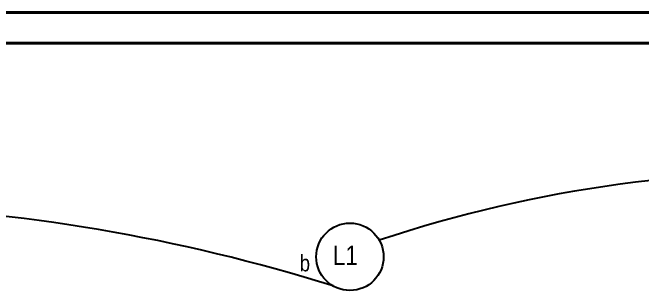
# Model space of a CAD drawing. Header units: inches. Extents: x 23642 to 146359, y -5490 to 33031.
# Drawn here: x 58119 to 60472, y 27298 to 28338 of the extents above; entities that cross this region are included whole.
import ezdxf

# ---------------------------------------------------------------- set-up
doc = ezdxf.new("R2010")
doc.units = ezdxf.units.IN
doc.header["$LTSCALE"] = 5
doc.header["$MEASUREMENT"] = 0
doc.layers.add('00-wall15-20', color=30, linetype='Continuous', lineweight=40)
doc.layers.add('Lighting', color=3, linetype='Continuous')
doc.styles.add('ROMANS', font='')
doc.styles.get('ROMANS').set_extended_font_data('Arial Narrow')

msp = doc.modelspace()

# ---------------------------------------------------------------- linework, layer by layer
at = {"layer": '00-wall15-20', "transparency": 33554687}
for p, q in [((64065.14427, 28337.80385), (54693.7157, 28337.80385)), ((54808.00142, 28223.51813), (63950.85856, 28223.51813))]:
    msp.add_line(p, q, dxfattribs=at)
at = {"layer": 'Lighting'}
msp.add_circle((59379.42999, 27423.51813), 125.93297, dxfattribs=at)
for centre, radius, start, end in [((61054.09083, 22800.03243), 4940.01889, 65.72132681, 108.47051197), ((57320.89478, 20947.68321), 6672.2069, 72.597887413, 103.51181301)]:
    msp.add_arc(centre, radius, start, end, dxfattribs=at)

# ---------------------------------------------------------------- texts
at = {"layer": 'Lighting', "style": 'ROMANS'}
for s, height, p in [('L1', 73.383014, (59315.74012, 27392.27694)), ('b', 61.15251, (59191.50083, 27369.03891))]:
    msp.add_text(s, height=height, dxfattribs=at).set_placement(p)

doc.saveas('drawing.dxf')
